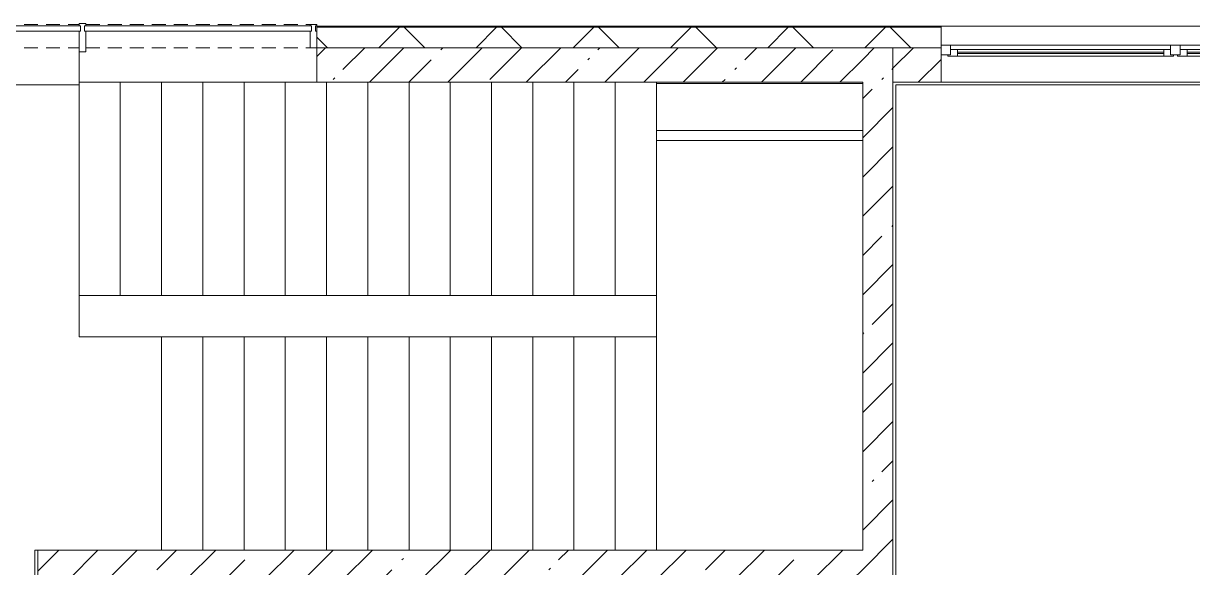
# Model space of a CAD drawing. Header units: millimetres. Extents: x 957 to 228198, y -8553 to 29000.
# Drawn here: x 195663 to 204168, y 17623 to 21577 of the extents above; entities that cross this region are included whole.
import ezdxf

# ---------------------------------------------------------------- set-up
doc = ezdxf.new("R2010")
doc.units = ezdxf.units.MM
doc.linetypes.add('200_ШТРИХ__ш1_п0_6_', pattern=[160, 100, -60])
for name, color, linetype, lineweight in [('A-DETL-MBND-1', 7, '200_ШТРИХ__ш1_п0_6_', 9), ('A-GLAZ-2', 7, 'Continuous', 5), ('A-GLAZ-CWMG-3', 7, 'Continuous', 5), ('A-WALL', 7, 'Continuous', 9), ('A-WALL-2', 7, 'Continuous', 5), ('I-WALL-3', 7, 'Continuous', 5), ('S-STRS-3', 7, 'Continuous', 5)]:
    doc.layers.add(name, color=color, linetype=linetype, lineweight=lineweight)
doc.layers.add('A-FLOR-2', color=7, linetype='Continuous', lineweight=5, true_color=0xaaaaaa)
pattern_1 = [(45, (101188.1, 0), (-285.1231, 285.1231), []), (45, (101473.2, 0), (-285.1231, 285.1231), [504.031, -100.806, 16.764, -84.042])]

# ---------------------------------------------------------------- blocks, each defined once
blk = doc.blocks.new('120_Окно_СКБ_2Ст_Фрамуга сверху - 120_Окно_СКБ_2Ст_2300х2500_h_ ДОО-19727959-3_2_2_птичка')
at = {"layer": 'A-GLAZ-2'}
for p, q in [((-1150, -127), (-1150, -57)), ((-1150, -57), (-1080, -57)), ((1150, -57), (-1150, -57)), ((-1080, -57), (-1080, -127)), ((-1080, -57), (1080, -57)), ((520, -127), (520, -57)), ((520, -57), (590, -57)), ((590, -57), (590, -127)), ((1080, -127), (1080, -57)), ((1080, -57), (1150, -57)), ((1150, -57), (1150, -127)), ((-1080, -127), (-1150, -127)), ((-1150, -127), (-1100, -127)), ((-1080, -127), (-1100, -127)), ((-1100, -127), (-1100, -137)), ((-1100, -137), (540, -137)), ((540, -137), (-1100, -137)), ((520, -87), (-1080, -87)), ((-1080, -87), (-1080, -127)), ((-1030, -137), (-1030, -87)), ((-1030, -107), (470, -107)), ((470, -117), (-1030, -117)), ((470, -137), (470, -87)), ((520, -127), (520, -87)), ((590, -127), (520, -127)), ((540, -127), (520, -127)), ((540, -127), (570, -127)), ((540, -127), (570, -127)), ((540, -137), (540, -127)), ((590, -127), (570, -127)), ((570, -127), (570, -137)), ((570, -137), (1100, -137)), ((1100, -137), (570, -137)), ((1080, -87), (590, -87)), ((590, -87), (590, -127)), ((640, -137), (640, -87)), ((640, -107), (1030, -107)), ((1030, -117), (640, -117)), ((1030, -137), (1030, -87)), ((1080, -127), (1080, -87)), ((1150, -127), (1080, -127)), ((1100, -127), (1080, -127)), ((1100, -127), (1150, -127)), ((1100, -137), (1100, -127))]:
    blk.add_line(p, q, dxfattribs=at)
blk = doc.blocks.new('PNS_Панель прямоугольная - Нр_Стекло - 40мм-22855911-3_2_2_птичка')
at = {"layer": 'A-GLAZ-2'}
h = blk.add_hatch(dxfattribs=at)
h.set_pattern_fill('FP_119', color=256, style=0, pattern_type=2)
h.set_pattern_definition([(45, (-94620, -21060), (-1414.214, 1414.214), [1000, -3000]), (45, (-95620, -21560), (-1414.214, 1414.214), [3000, -1000]), (45, (-93620, -22060), (-1414.214, 1414.214), [1000, -3000])])
h.paths.add_polyline_path([(770, -40), (770, 0), (-770, -2), (-770, -40), (760, -40)])
for p, q in [((-770, 0), (770, 0)), ((760, 0), (-770, 0)), ((-760, -40), (760, -40))]:
    blk.add_line(p, q, dxfattribs=at)
blk = doc.blocks.new('Прямоугольный импост - Импост структурный с накладкой - 170мм-22855901-3_2_2_птичка')
at = {"layer": 'A-DETL-MBND-1'}
for p, q in [((93360, 21560), (93360, 21570)), ((93360, 21570), (94880, 21570)), ((93360, 21400), (94880, 21400))]:
    blk.add_line(p, q, dxfattribs=at)
blk = doc.blocks.new('Прямоугольный импост - Импост структурный с накладкой - 170мм-22854936-3_2_2_птичка')
at = {"layer": 'A-GLAZ-CWMG-3'}
for p, q in [((-50, 40), (-50, 160)), ((-50, 160), (0, 160)), ((0, 160), (0, 40)), ((-40, 40), (-50, 40)), ((-50, -10), (-50, 0)), ((-50, 0), (-40, 0)), ((-40, 0), (-40, 40)), ((-10, 40), (-10, 0)), ((0, 40), (-10, 40)), ((-10, 0), (0, 0)), ((0, 0), (0, -10)), ((0, -10), (-50, -10))]:
    blk.add_line(p, q, dxfattribs=at)
blk = doc.blocks.new('PNS_Панель прямоугольная1 - Нр_Стекло - 40мм-23689159-3_2_2_птичка')
at = {"layer": 'A-GLAZ-2'}
for p, q in [((-825, 0), (825, 0)), ((825, 0), (-815, 0)), ((-815, -40), (815, -40))]:
    blk.add_line(p, q, dxfattribs=at)
blk = doc.blocks.new('Прямоугольный импост - Импост структурный с накладкой - 170мм-23689141-3_2_2_птичка')
at = {"layer": 'A-DETL-MBND-1'}
for p, q in [((94930, 21570), (96560, 21570)), ((96560, 21570), (96560, 21560)), ((94930, 21400), (96560, 21400))]:
    blk.add_line(p, q, dxfattribs=at)
blk = doc.blocks.new('Прямоугольный импост - Импост структурный с накладкой - 190мм-22854925-3_2_2_птичка')
at = {"layer": 'A-GLAZ-CWMG-3'}
for p, q in [((-25, 40), (-25, 190)), ((-25, 190), (25, 190)), ((25, 190), (25, 40)), ((-15, 40), (-25, 40)), ((-25, -17), (-25, 0)), ((-25, 0), (-15, 0)), ((-15, 0), (-15, 40)), ((15, 40), (15, 0)), ((25, 40), (15, 40)), ((15, 0), (25, 0)), ((25, 0), (25, -17)), ((25, -17), (-25, -17))]:
    blk.add_line(p, q, dxfattribs=at)
blk = doc.blocks.new('Зашивка приборов отопления40 - Зашивка приборов отопления-33325598-3_2_2_птичка')
at = {"layer": 'A-WALL-2'}
for p, q in [((126595, 120), (125095, 120)), ((126595, 45), (126595, 120)), ((126595, 45), (125095, 45)), ((125095, 45), (126595, 45)), ((126595, -295), (126595, 45)), ((125095, -295), (126595, -295))]:
    blk.add_line(p, q, dxfattribs=at)

msp = doc.modelspace()

# ---------------------------------------------------------------- hatches: boundary and pattern name
at = {"layer": 'A-WALL-2'}
h = msp.add_hatch(dxfattribs=at)
h.set_pattern_fill('FP_85', color=256, style=0, pattern_type=2)
h.set_pattern_definition([(45, (101188.1, 0), (-353.5534, 353.5534), []), (135, (101188.1, 0), (-353.5534, -353.5534), [])])
h.paths.add_polyline_path([(212238.1, 21400), (212438.1, 21400), (212438.1, 21550), (211138.5, 21550), (211138.5, 21400), (212124.8, 21400)])
h.paths.add_polyline_path([(194498.1, 21400), (194498.1, 21550), (194478.1, 21545.4), (194478.1, 21400)])
h.paths.add_polyline_path([(201848.1, 21400), (202338.1, 21400), (202338.1, 21550), (197798.1, 21550), (197798.1, 21400), (201768.1, 21400)])
h.paths.add_polyline_path([(204638.1, 21400), (205838.3, 21400), (205838.3, 21550), (204638.1, 21550), (204638.1, 21520)])
h.paths.add_polyline_path([(206738.3, 21400), (208038.5, 21400), (208038.5, 21550), (206738.3, 21550), (206738.3, 21508.4)])
h.paths.add_polyline_path([(210238.5, 21400), (210238.5, 21550), (208938.5, 21550), (208938.5, 21400)])
h.paths.add_polyline_path([(220438.3, 21400), (220438.3, 21550), (219088.5, 21550), (219088.5, 21400), (219582.4, 21400)])
h.paths.add_polyline_path([(223311.3, 21400), (226418.1, 21400), (226418.1, 21550), (221338.3, 21550), (221338.3, 21400), (222618.1, 21400)])
h.paths.add_polyline_path([(218188.5, 21400), (218188.5, 21550), (217318.5, 21550), (217318.5, 21400), (217718, 21400)])
h.paths.add_polyline_path([(215888.5, 21400), (215888.5, 21550), (214738.1, 21550), (214738.1, 21400), (215853.6, 21400)])
at = {"layer": 'I-WALL-3'}
h = msp.add_hatch(dxfattribs=at)
h.set_pattern_fill('FP_81', color=256, style=0, pattern_type=2)
h.set_pattern_definition(pattern_1)
h.paths.add_polyline_path([(199074, 21150), (201768.1, 21150), (201768.1, 21400), (197798.1, 21400), (197798.1, 21150)])
h.paths.add_polyline_path([(194498.1, 21150), (194498.1, 21400), (194218.1, 21400), (194218.1, 21150), (194464.8, 21150)])
h = msp.add_hatch(dxfattribs=at)
h.set_pattern_fill('FP_81', color=256, style=0, pattern_type=2)
h.set_pattern_definition(pattern_1)
h.paths.add_polyline_path([(201768.1, 17530), (201988.1, 17530), (201988.1, 21400), (201768.1, 21400), (201768.1, 17598.4)])
h = msp.add_hatch(dxfattribs=at)
h.set_pattern_fill('FP_81', color=256, style=0, pattern_type=2)
h.set_pattern_definition(pattern_1)
h.paths.add_polyline_path([(212287.1, 21150), (212438.1, 21150), (212438.1, 21400), (212238.1, 21400), (212238.1, 21150), (212282.6, 21150)])
h.paths.add_polyline_path([(222052, 21150), (222228.1, 21150), (222228.1, 21400), (222038.1, 21400), (222038.1, 21150)])
h.paths.add_polyline_path([(211533.2, 21150), (211538.1, 21151.7), (211538.1, 21400), (211138.5, 21400), (211138.5, 21150), (211523.1, 21150)])
h.paths.add_polyline_path([(214738.1, 21150), (215888.5, 21150), (215888.5, 21400), (214738.1, 21400)])
h.paths.add_polyline_path([(220438.3, 21150), (220438.3, 21400), (219088.5, 21400), (219088.5, 21150), (219582.4, 21150)])
h.paths.add_polyline_path([(218188.5, 21150), (218188.5, 21400), (217318.5, 21400), (217318.5, 21150), (217718, 21150)])
h.paths.add_polyline_path([(208938.5, 21150), (210238.5, 21150), (210238.5, 21400), (208938.5, 21400)])
h.paths.add_polyline_path([(207463.8, 21150), (208038.5, 21150), (208038.5, 21400), (207238.1, 21400), (207238.1, 21150), (207258.1, 21150)])
h.paths.add_polyline_path([(204667.2, 21150), (205838.3, 21150), (205838.3, 21400), (204638.1, 21400), (204638.1, 21150)])
h.paths.add_polyline_path([(202308.1, 21150), (202338.1, 21150), (202338.1, 21400), (201988.1, 21400), (201988.1, 21150), (202008.1, 21150)])
h = msp.add_hatch(dxfattribs=at)
h.set_pattern_fill('FP_81', color=256, style=0, pattern_type=2)
h.set_pattern_definition(pattern_1)
h.paths.add_polyline_path([(195988.1, 13620), (195988.1, 17750), (195768.1, 17750), (195768.1, 13620), (195862.4, 13620)])
h = msp.add_hatch(dxfattribs=at)
h.set_pattern_fill('FP_81', color=256, style=0, pattern_type=2)
h.set_pattern_definition(pattern_1)
h.paths.add_polyline_path([(201768.1, 17530), (201768.1, 17750), (195988.1, 17750), (195988.1, 17530), (201721.2, 17530)])

# ---------------------------------------------------------------- linework, layer by layer
at = {"layer": 'A-FLOR-2'}
for p, q in [((196068.1, 19300), (196068.1, 21370)), ((196068.1, 21130), (194238.1, 21130)), ((206718.1, 21130), (202008.1, 21130)), ((202008.1, 21130), (202008.1, 13920)), ((196668.1, 19300), (196068.1, 19300)), ((196668.1, 17750), (196668.1, 19300)), ((195747.1, 13620), (195747.1, 17750)), ((195747.1, 17750), (195768.1, 17750))]:
    msp.add_line(p, q, dxfattribs=at)
at = {"layer": 'A-WALL'}
for p, q in [((202338.1, 21553), (197798.1, 21553)), ((202338.1, 21550), (197798.1, 21550)), ((197798.1, 21400), (201768.1, 21400)), ((202338.1, 21400), (201988.1, 21400))]:
    msp.add_line(p, q, dxfattribs=at)
at = {"layer": 'A-WALL-2'}
for p, q in [((211138.5, 21558), (197798.1, 21558)), ((197798.1, 21558), (197798.1, 21400)), ((202338.1, 21400), (202338.1, 21558)), ((201768.1, 21400), (201988.1, 21400))]:
    msp.add_line(p, q, dxfattribs=at)
at = {"layer": 'I-WALL-3'}
for p, q in [((197798.1, 21400), (197798.1, 21150)), ((201988.1, 13900), (201988.1, 21400)), ((202338.1, 21150), (202338.1, 21400)), ((197798.1, 21150), (201768.1, 21150)), ((201768.1, 21150), (201768.1, 17750)), ((206738.1, 21150), (201988.1, 21150)), ((195768.1, 17750), (195768.1, 13620)), ((201768.1, 17750), (195768.1, 17750))]:
    msp.add_line(p, q, dxfattribs=at)
at = {"layer": 'S-STRS-3'}
for p, q in [((196068.1, 19600), (196068.1, 21150)), ((196368.1, 21150), (196068.1, 21150)), ((196668.1, 21150), (196368.1, 21150)), ((196368.1, 19600), (196368.1, 21150)), ((196368.1, 19600), (196368.1, 21150)), ((196968.1, 21150), (196668.1, 21150)), ((196668.1, 19600), (196668.1, 21150)), ((196668.1, 19600), (196668.1, 21150)), ((197268.1, 21150), (196968.1, 21150)), ((196968.1, 19600), (196968.1, 21150)), ((196968.1, 19600), (196968.1, 21150)), ((197568.1, 21150), (197268.1, 21150)), ((197268.1, 19600), (197268.1, 21150)), ((197268.1, 19600), (197268.1, 21150)), ((197798.1, 21150), (197568.1, 21150)), ((197568.1, 19600), (197568.1, 21150)), ((197568.1, 19600), (197568.1, 21150)), ((197868.1, 19600), (197868.1, 21150)), ((197868.1, 19600), (197868.1, 21150)), ((198168.1, 19600), (198168.1, 21150)), ((198168.1, 19600), (198168.1, 21150)), ((198468.1, 19600), (198468.1, 21150)), ((198468.1, 19600), (198468.1, 21150)), ((198768.1, 19600), (198768.1, 21150)), ((198768.1, 19600), (198768.1, 21150)), ((199068.1, 19600), (199068.1, 21150)), ((199068.1, 19600), (199068.1, 21150)), ((199368.1, 19600), (199368.1, 21150)), ((199368.1, 19600), (199368.1, 21150)), ((199668.1, 19600), (199668.1, 21150)), ((199668.1, 19600), (199668.1, 21150)), ((199968.1, 19600), (199968.1, 21150)), ((199968.1, 19600), (199968.1, 21150)), ((200268.1, 21140), (200268.1, 21150)), ((200268.1, 21140), (200268.1, 21150)), ((200268.1, 19600), (200268.1, 20725)), ((200268.1, 19600), (200268.1, 20725)), ((196368.1, 19600), (196068.1, 19600)), ((196668.1, 19600), (196368.1, 19600)), ((196968.1, 19600), (196668.1, 19600)), ((197268.1, 19600), (196968.1, 19600)), ((197568.1, 19600), (197268.1, 19600)), ((197868.1, 19600), (197568.1, 19600)), ((198168.1, 19600), (197868.1, 19600)), ((198468.1, 19600), (198168.1, 19600)), ((198768.1, 19600), (198468.1, 19600)), ((199068.1, 19600), (198768.1, 19600)), ((199368.1, 19600), (199068.1, 19600)), ((199668.1, 19600), (199368.1, 19600)), ((199968.1, 19600), (199668.1, 19600)), ((200268.1, 19600), (199968.1, 19600)), ((200268.1, 19600), (200268.1, 19300)), ((196668.1, 19300), (196968.1, 19300)), ((196968.1, 19300), (197268.1, 19300)), ((196968.1, 19300), (196968.1, 17750)), ((196968.1, 19300), (196968.1, 17750)), ((197268.1, 19300), (197568.1, 19300)), ((197268.1, 19300), (197268.1, 17750)), ((197268.1, 19300), (197268.1, 17750)), ((197568.1, 19300), (197868.1, 19300)), ((197568.1, 19300), (197568.1, 17750)), ((197568.1, 19300), (197568.1, 17750)), ((197868.1, 19300), (198168.1, 19300)), ((197868.1, 19300), (197868.1, 17750)), ((197868.1, 19300), (197868.1, 17750)), ((198168.1, 19300), (198468.1, 19300)), ((198168.1, 19300), (198168.1, 17750)), ((198168.1, 19300), (198168.1, 17750)), ((198468.1, 19300), (198768.1, 19300)), ((198468.1, 19300), (198468.1, 17750)), ((198468.1, 19300), (198468.1, 17750)), ((198768.1, 19300), (199068.1, 19300)), ((198768.1, 19300), (198768.1, 17750)), ((198768.1, 19300), (198768.1, 17750)), ((199068.1, 19300), (199368.1, 19300)), ((199068.1, 19300), (199068.1, 17750)), ((199068.1, 19300), (199068.1, 17750)), ((199368.1, 19300), (199668.1, 19300)), ((199368.1, 19300), (199368.1, 17750)), ((199368.1, 19300), (199368.1, 17750)), ((199668.1, 19300), (199968.1, 19300)), ((199668.1, 19300), (199668.1, 17750)), ((199668.1, 19300), (199668.1, 17750)), ((199968.1, 19300), (200268.1, 19300)), ((199968.1, 19300), (199968.1, 17750)), ((199968.1, 19300), (199968.1, 17750)), ((200268.1, 19300), (200268.1, 17750)), ((200268.1, 19300), (200268.1, 17750))]:
    msp.add_line(p, q, dxfattribs=at)

# ---------------------------------------------------------------- block references
at = {"layer": 'A-DETL-MBND-1'}
for name in ['Прямоугольный импост - Импост структурный с накладкой - 170мм-22855901-3_2_2_птичка', 'Прямоугольный импост - Импост структурный с накладкой - 170мм-23689141-3_2_2_птичка']:
    msp.add_blockref(name, (101188.1, 0), dxfattribs=at)
at = {"layer": 'A-GLAZ-2'}
for name, p in [('PNS_Панель прямоугольная - Нр_Стекло - 40мм-22855911-3_2_2_птичка', (195308.1, 21560)), ('PNS_Панель прямоугольная1 - Нр_Стекло - 40мм-23689159-3_2_2_птичка', (196933.1, 21560)), ('120_Окно_СКБ_2Ст_Фрамуга сверху - 120_Окно_СКБ_2Ст_2300х2500_h_ ДОО-19727959-3_2_2_птичка', (203488.1, 21475))]:
    msp.add_blockref(name, p, dxfattribs=at)
at = {"layer": 'A-GLAZ-CWMG-3', "extrusion": (0, 0, -1), "rotation": 180}
for name, p in [('Прямоугольный импост - Импост структурный с накладкой - 190мм-22854925-3_2_2_птичка', (-196093.1, 21560)), ('Прямоугольный импост - Импост структурный с накладкой - 170мм-22854936-3_2_2_птичка', (-197798.1, 21560))]:
    msp.add_blockref(name, p, dxfattribs=at)
at = {"layer": 'A-WALL-2', "rotation": 180}
msp.add_blockref('Зашивка приборов отопления40 - Зашивка приборов отопления-33325598-3_2_2_птичка', (326863.1, 20845), dxfattribs=at)

doc.saveas('drawing.dxf')
